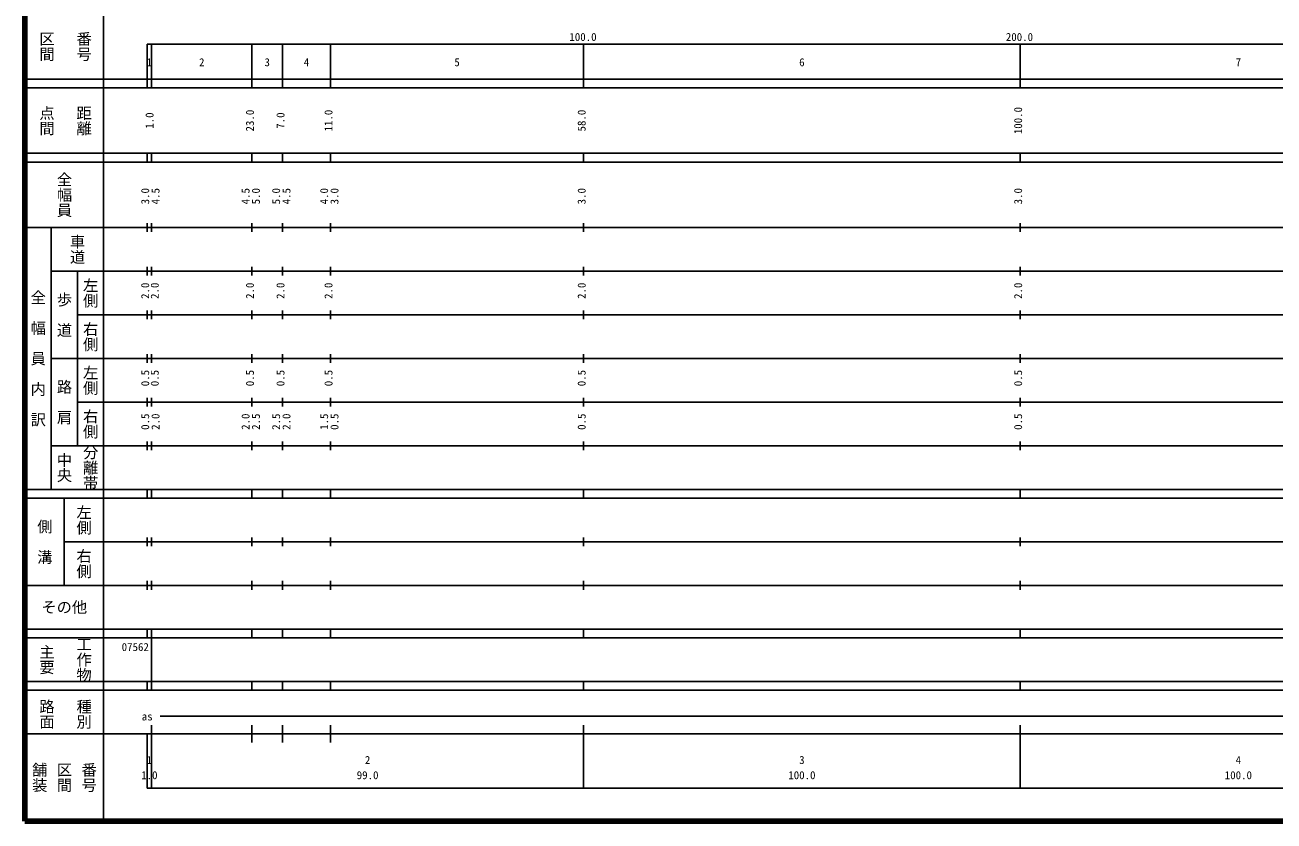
# Model space of a CAD drawing. Units: millimetres on the paper, enlarged 1000 times. Extents: x 40000 to 680000, y 20000 to 380000.
# Drawn here: x 40000 to 326169, y 20000 to 202409 of the extents above; entities that cross this region are included whole.
import ezdxf
from ezdxf.enums import TextEntityAlignment as Align

# ---------------------------------------------------------------- set-up
doc = ezdxf.new("R2010")
doc.units = ezdxf.units.MM
doc.header["$LTSCALE"] = 1000
doc.layers.add('M-TTL', color=2, linetype='Continuous', lineweight=140)
doc.layers.add('M-TTL-BAND', color=7, linetype='Continuous', lineweight=25)
doc.styles.add('@ＭＳ ゴシック', font='')
doc.styles.add('ＭＳ ゴシック', font='')
doc.styles.get('@ＭＳ ゴシック').set_extended_font_data('@MS Gothic')
doc.styles.get('ＭＳ ゴシック').set_extended_font_data('MS Gothic')

msp = doc.modelspace()

# ---------------------------------------------------------------- linework, layer by layer
at = {"layer": 'M-TTL'}
for p, q in [((40000, 380000), (40000, 20000)), ((40000, 20000), (680000, 20000))]:
    msp.add_line(p, q, dxfattribs=at)
at = {"layer": 'M-TTL-BAND'}
for p, q in [((58000, 370000), (58000, 20000)), ((68000, 198000), (579000, 198000)), ((68000, 198000), (68000, 188000)), ((69000, 188000), (69000, 198000)), ((92000, 188000), (92000, 198000)), ((99000, 188000), (99000, 198000)), ((110000, 188000), (110000, 198000)), ((168000, 188000), (168000, 198000)), ((268000, 188000), (268000, 198000)), ((40000, 190000), (579000, 190000)), ((40000, 188000), (579000, 188000)), ((40000, 173000), (579000, 173000)), ((68000, 171000), (68000, 173000)), ((69000, 171000), (69000, 173000)), ((92000, 171000), (92000, 173000)), ((99000, 171000), (99000, 173000)), ((110000, 171000), (110000, 173000)), ((168000, 171000), (168000, 173000)), ((268000, 171000), (268000, 173000)), ((40000, 171000), (579000, 171000)), ((40000, 156000), (579000, 156000)), ((46000, 96000), (46000, 156000)), ((68000, 155000), (68000, 157000)), ((69000, 155000), (69000, 157000)), ((92000, 155000), (92000, 157000)), ((99000, 155000), (99000, 157000)), ((110000, 155000), (110000, 157000)), ((168000, 155000), (168000, 157000)), ((268000, 155000), (268000, 157000)), ((46000, 146000), (579000, 146000)), ((52000, 146000), (52000, 106000)), ((68000, 145000), (68000, 147000)), ((69000, 145000), (69000, 147000)), ((92000, 145000), (92000, 147000)), ((99000, 145000), (99000, 147000)), ((110000, 145000), (110000, 147000)), ((168000, 145000), (168000, 147000)), ((268000, 145000), (268000, 147000)), ((52000, 136000), (579000, 136000)), ((68000, 135000), (68000, 137000)), ((69000, 135000), (69000, 137000)), ((92000, 135000), (92000, 137000)), ((99000, 135000), (99000, 137000)), ((110000, 135000), (110000, 137000)), ((168000, 135000), (168000, 137000)), ((268000, 135000), (268000, 137000)), ((46000, 126000), (579000, 126000)), ((68000, 125000), (68000, 127000)), ((69000, 125000), (69000, 127000)), ((92000, 125000), (92000, 127000)), ((99000, 125000), (99000, 127000)), ((110000, 125000), (110000, 127000)), ((168000, 125000), (168000, 127000)), ((268000, 125000), (268000, 127000)), ((52000, 116000), (579000, 116000)), ((68000, 115000), (68000, 117000)), ((69000, 115000), (69000, 117000)), ((92000, 115000), (92000, 117000)), ((99000, 115000), (99000, 117000)), ((110000, 115000), (110000, 117000)), ((168000, 115000), (168000, 117000)), ((268000, 115000), (268000, 117000)), ((46000, 106000), (579000, 106000)), ((68000, 105000), (68000, 107000)), ((69000, 105000), (69000, 107000)), ((92000, 105000), (92000, 107000)), ((99000, 105000), (99000, 107000)), ((110000, 105000), (110000, 107000)), ((168000, 105000), (168000, 107000)), ((268000, 105000), (268000, 107000)), ((40000, 96000), (579000, 96000)), ((68000, 94000), (68000, 96000)), ((69000, 94000), (69000, 96000)), ((92000, 94000), (92000, 96000)), ((99000, 94000), (99000, 96000)), ((110000, 94000), (110000, 96000)), ((168000, 94000), (168000, 96000)), ((268000, 94000), (268000, 96000)), ((40000, 94000), (579000, 94000)), ((49000, 94000), (49000, 74000)), ((49000, 84000), (579000, 84000)), ((68000, 83000), (68000, 85000)), ((69000, 83000), (69000, 85000)), ((92000, 83000), (92000, 85000)), ((99000, 83000), (99000, 85000)), ((110000, 83000), (110000, 85000)), ((168000, 83000), (168000, 85000)), ((268000, 83000), (268000, 85000)), ((68000, 73000), (68000, 75000)), ((69000, 73000), (69000, 75000)), ((92000, 73000), (92000, 75000)), ((99000, 73000), (99000, 75000)), ((110000, 73000), (110000, 75000)), ((168000, 73000), (168000, 75000)), ((268000, 73000), (268000, 75000)), ((40000, 74000), (579000, 74000)), ((40000, 64000), (579000, 64000)), ((68000, 62000), (68000, 64000)), ((69000, 62000), (69000, 64000)), ((92000, 62000), (92000, 64000)), ((99000, 62000), (99000, 64000)), ((110000, 62000), (110000, 64000)), ((168000, 62000), (168000, 64000)), ((268000, 62000), (268000, 64000)), ((40000, 62000), (579000, 62000)), ((69000, 52000), (69000, 62000)), ((40000, 52000), (579000, 52000)), ((68000, 50000), (68000, 52000)), ((69000, 50000), (69000, 52000)), ((92000, 50000), (92000, 52000)), ((99000, 50000), (99000, 52000)), ((110000, 50000), (110000, 52000)), ((168000, 50000), (168000, 52000)), ((268000, 50000), (268000, 52000)), ((40000, 50000), (579000, 50000)), ((71000, 44000), (465000, 44000)), ((69000, 27500), (69000, 42000)), ((92000, 38000), (92000, 42000)), ((99000, 38000), (99000, 42000)), ((110000, 38000), (110000, 42000)), ((168000, 27500), (168000, 42000)), ((268000, 27500), (268000, 42000)), ((40000, 40000), (579000, 40000)), ((68000, 40000), (68000, 27500)), ((68000, 27500), (579000, 27500))]:
    msp.add_line(p, q, dxfattribs=at)

# ---------------------------------------------------------------- texts
at = {"layer": 'M-TTL-BAND', "style": '@ＭＳ ゴシック'}
for s, p in [('区間', (45000, 197500)), ('番号', (53500, 197500)), ('点間', (45000, 180500)), ('距離', (53500, 180500)), ('全幅員', (49000, 163500)), ('車道', (52000, 151000)), ('左側', (55000, 141000)), ('全\u3000幅\u3000員\u3000内\u3000訳', (43000, 126000)), ('歩\u3000道', (49000, 136000)), ('右側', (55000, 131000)), ('左側', (55000, 121000)), ('路\u3000肩', (49000, 116000)), ('右側', (55000, 111000)), ('分離帯', (55000, 101000)), ('中央', (49000, 101000)), ('左側', (53500, 89000)), ('側\u3000溝', (44500, 84000)), ('右側', (53500, 79000)), ('主要', (45000, 57000)), ('工作物', (53500, 57000)), ('路面', (45000, 44500)), ('種別', (53500, 44500)), ('舗装', (43333, 30000)), ('区間', (49000, 30000)), ('番号', (54667, 30000))]:
    msp.add_text(s, height=2566, rotation=270, dxfattribs=at).set_placement(p, align=Align.MIDDLE_CENTER)
at = {"layer": 'M-TTL-BAND', "style": 'ＭＳ ゴシック'}
for s, p in [('100.0', (167844, 198195)), ('200.0', (267844, 198195)), ('1', (68500, 192405)), ('2', (80500, 192405)), ('3', (95500, 192405)), ('4', (104500, 192405)), ('5', (139000, 192405)), ('6', (218000, 192405)), ('7', (318000, 192405)), ('as', (68000, 42500)), ('1', (68500, 32523)), ('2', (118500, 32523)), ('3', (218000, 32523)), ('4', (318000, 32523)), ('1.0', (68500, 29033)), ('99.0', (118500, 29033)), ('100.0', (218000, 29033)), ('100.0', (318000, 29033))]:
    msp.add_text(s, height=1833, dxfattribs=at).set_placement(p, align=Align.BOTTOM_CENTER)
for s, p in [('100.0', (269000, 180500)), ('1.0', (70000, 180500)), ('23.0', (93000, 180500)), ('7.0', (100000, 180500)), ('11.0', (111000, 180500)), ('58.0', (169000, 180500)), ('3.0', (69000, 163174)), ('3.0', (69000, 163174)), ('4.5', (71370, 163174)), ('4.5', (92000, 163174)), ('5.0', (94370, 163174)), ('5.0', (99000, 163174)), ('4.5', (101370, 163174)), ('4.0', (110000, 163174)), ('3.0', (112370, 163174)), ('3.0', (169000, 163174)), ('3.0', (269000, 163174)), ('2.0', (69000, 141500)), ('2.0', (71191, 141500)), ('2.0', (93000, 141500)), ('2.0', (100000, 141500)), ('2.0', (111000, 141500)), ('2.0', (169000, 141500)), ('2.0', (269000, 141500)), ('0.5', (69000, 121500)), ('0.5', (71191, 121500)), ('0.5', (93000, 121500)), ('0.5', (100000, 121500)), ('0.5', (111000, 121500)), ('0.5', (169000, 121500)), ('0.5', (269000, 121500)), ('0.5', (69000, 111500)), ('0.5', (69000, 111500)), ('2.0', (71370, 111500)), ('2.0', (92000, 111500)), ('2.5', (94370, 111500)), ('2.5', (99000, 111500)), ('2.0', (101370, 111500)), ('1.5', (110000, 111500)), ('0.5', (112370, 111500)), ('0.5', (169000, 111500)), ('0.5', (269000, 111500))]:
    msp.add_text(s, height=1833, rotation=90, dxfattribs=at).set_placement(p, align=Align.BOTTOM_CENTER)
msp.add_text('その他', height=2566, dxfattribs=at).set_placement((49000, 69000), align=Align.MIDDLE_CENTER)
msp.add_text('07562', height=1833, dxfattribs=at).set_placement((62152, 58405), align=Align.BOTTOM_LEFT)

doc.saveas('drawing.dxf')
